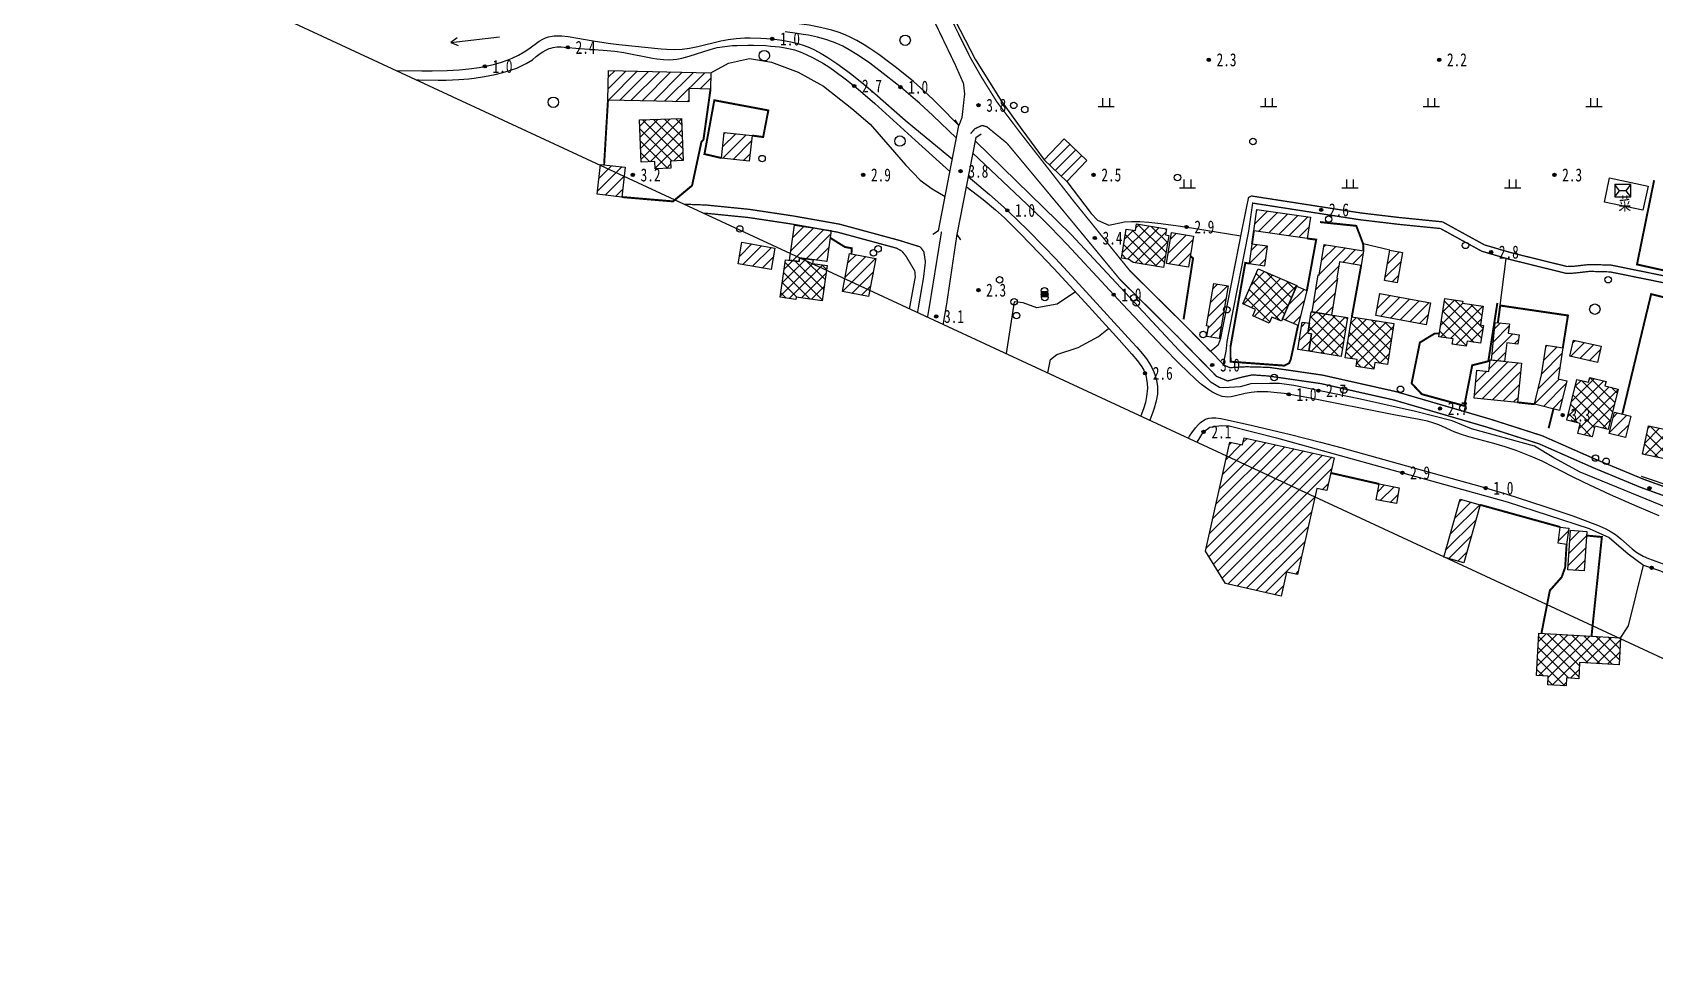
# Model space of a CAD drawing. Header units: metres. Extents: x 494039 to 619385, y 3351420 to 3402703.
# Drawn here: x 586664.5 to 587163.4, y 3393428.2 to 3393712.2 of the extents above; entities that cross this region are included whole.
import ezdxf
from ezdxf.enums import TextEntityAlignment as Align

# ---------------------------------------------------------------- set-up
doc = ezdxf.new("R2010")
doc.units = ezdxf.units.M
for name, pattern in [('2430', [0]), ('2450', [0]), ('4410a', [0]), ('8521', [0]), ('8522', [0]), ('9610', [0])]:
    doc.linetypes.add(name, pattern=pattern)
for name, color, linetype in [('210100', 130, 'Continuous'), ('220200', 130, 'Continuous'), ('261301', 141, 'Continuous'), ('310300', 8, 'Continuous'), ('310500', 8, 'Continuous'), ('330400', 8, 'Continuous'), ('380201', 8, '2430'), ('380202', 8, '2450'), ('420500', 8, 'Continuous'), ('430300', 8, 'Continuous'), ('440100', 8, 'Continuous'), ('510301', 8, 'Continuous'), ('510402', 8, 'Continuous'), ('720100', 8, 'Continuous'), ('760201', 8, '8521'), ('760202', 8, '8522'), ('810100', 8, '9610'), ('810302', 8, 'Continuous'), ('810501', 8, 'Continuous'), ('范围线', 8, 'Continuous')]:
    doc.layers.add(name, color=color, linetype=linetype)
pattern_1 = [(45, (0, 0), (-1.767766953, 1.767766953), []), (135, (0, 0), (-1.767766953, -1.767766953), [])]
pattern_2 = [(45, (0, 0), (-1.767766953, 1.767766953), [])]

# ---------------------------------------------------------------- blocks, each defined once
blk = doc.blocks.new('gc170')
at = {"linetype": 'Continuous'}
blk.add_circle((0, 0), 0.5, dxfattribs=at)
blk = doc.blocks.new('gu')
at = {"flags": 128}
for points in [[(3.75, 0), (-3.75, 0)], [(2.71, -0.6), (3.75, 0), (3.75, 0), (2.71, 0.6)]]:
    blk.add_lwpolyline(points, dxfattribs=at)
blk = doc.blocks.new('p_point')
for radius in [0.25, 0.2, 0.15, 0.1, 0.05]:
    blk.add_circle((0, 0), radius)
blk.add_point((0, 0))
blk = doc.blocks.new('v1')
blk.add_circle((0, 0), 0.8)
blk = doc.blocks.new('vm')
at = {"linetype": 'Continuous'}
for p, q in [((1.25, 0), (-1.25, 0)), ((-0.5, 0), (-0.5, 1.3)), ((0.5, 1.3), (0.5, 0))]:
    blk.add_line(p, q, dxfattribs=at)
blk = doc.blocks.new('mf')
for p, q in [((1.25, 0.95), (-1.25, 0.95)), ((-1.25, 0.95), (-1.25, -0.95)), ((0.5, 0), (-0.5, 0)), ((1.25, -0.95), (1.25, 0.95)), ((-1.25, -0.95), (1.25, -0.95))]:
    blk.add_line(p, q)
at = {"flags": 128}
for points in [[(-1.25, -0.95), (-0.5, 0), (-1.25, 0.95)], [(1.25, -0.95), (0.5, 0), (1.25, 0.95)]]:
    blk.add_lwpolyline(points, dxfattribs=at)
blk = doc.blocks.new('1-3&1-4')
at = {"layer": '310300', "linetype": 'Continuous'}
h = blk.add_hatch(dxfattribs=at)
h.set_pattern_fill('ANSI31', color=8, scale=20, style=0)
h.set_pattern_definition(pattern_2)
h.paths.add_polyline_path([(586873.1663, 3393699.7807), (586873.0586, 3393694.809), (586866.4249, 3393694.9527), (586866.3364, 3393690.8676), (586841.5205, 3393691.4052), (586841.7167, 3393700.462)])
h = blk.add_hatch(dxfattribs=at)
h.set_pattern_fill('ANSI31', color=8, scale=20, style=0)
h.set_pattern_definition(pattern_2)
h.paths.add_polyline_path([(586885.8886, 3393680.4874), (586884.9855, 3393672.6038), (586876.3886, 3393673.5886), (586877.2918, 3393681.4722)])
h = blk.add_hatch(dxfattribs=at)
h.set_pattern_fill('ANSI31', color=8, scale=20, style=0)
h.set_pattern_definition(pattern_2)
h.paths.add_polyline_path([(586988.8169, 3393672.7858), (586982.6135, 3393666.3149), (586975.6533, 3393672.9873), (586981.8566, 3393679.4582)])
h = blk.add_hatch(dxfattribs=at)
h.set_pattern_fill('ANSI31', color=8, scale=20, style=0)
h.set_pattern_definition(pattern_2)
h.paths.add_polyline_path([(586839.181, 3393671.5808), (586846.8294, 3393670.7196), (586845.8, 3393661.5772), (586838.1517, 3393662.4383)])
h = blk.add_hatch(dxfattribs=at)
h.set_pattern_fill('ANSI31', color=8, scale=20, style=0)
h.set_pattern_definition(pattern_2)
h.paths.add_polyline_path([(587057.5397, 3393655.3497), (587056.5959, 3393648.8133), (587040.1624, 3393651.1862), (587041.1062, 3393657.7226)])
h = blk.add_hatch(dxfattribs=at)
h.set_pattern_fill('ANSI31', color=8, scale=20, style=0)
h.set_pattern_definition(pattern_2)
h.paths.add_polyline_path([(586900.4401, 3393642.8896), (586900.2762, 3393641.7214), (586897.3511, 3393642.1319), (586898.8614, 3393652.8946), (586910.1415, 3393651.3117), (586908.7952, 3393641.7171)])
h = blk.add_hatch(dxfattribs=at)
h.set_pattern_fill('ANSI31', color=8, scale=20, style=0)
h.set_pattern_definition(pattern_2)
h.paths.add_polyline_path([(586892.8687, 3393645.8987), (586891.7161, 3393639.2634), (586881.5362, 3393641.0316), (586882.6888, 3393647.6669)])
h = blk.add_hatch(dxfattribs=at)
h.set_pattern_fill('ANSI31', color=8, scale=20, style=0)
h.set_pattern_definition(pattern_2)
h.paths.add_polyline_path([(587014.8469, 3393650.6438), (587021.598, 3393649.5122), (587020.0059, 3393640.0136), (587013.2548, 3393641.1452)])
h = blk.add_hatch(dxfattribs=at)
h.set_pattern_fill('ANSI31', color=8, scale=20, style=0)
h.set_pattern_definition(pattern_2)
h.paths.add_polyline_path([(586923.9108, 3393642.672), (586921.6885, 3393630.9506), (586913.6009, 3393632.484), (586915.8232, 3393644.2053)])
h = blk.add_hatch(dxfattribs=at)
h.set_pattern_fill('ANSI31', color=8, scale=20, style=0)
h.set_pattern_definition(pattern_2)
h.paths.add_polyline_path([(587038.7123, 3393641.1436), (587043.4766, 3393640.4557), (587044.3411, 3393646.4429), (587039.5768, 3393647.1308)])
h = blk.add_hatch(dxfattribs=at)
h.set_pattern_fill('ANSI31', color=8, scale=20, style=0)
h.set_pattern_definition(pattern_2)
h.paths.add_polyline_path([(587059.9078, 3393637.5987), (587060.2489, 3393637.543), (587061.7891, 3393646.9798), (587073.8781, 3393645.0068), (587073.1491, 3393640.5399), (587066.457, 3393641.6321), (587065.6459, 3393636.6622), (587065.8843, 3393636.6233), (587064.034, 3393625.2857), (587058.0574, 3393626.2612)])
h = blk.add_hatch(dxfattribs=at)
h.set_pattern_fill('ANSI31', color=8, scale=20, style=0)
h.set_pattern_definition(pattern_2)
h.paths.add_polyline_path([(587084.2259, 3393635.193), (587080.3126, 3393635.8869), (587081.9743, 3393645.2588), (587085.8877, 3393644.5649)])
h = blk.add_hatch(dxfattribs=at)
h.set_pattern_fill('ANSI31', color=8, scale=20, style=0)
h.set_pattern_definition(pattern_2)
h.paths.add_polyline_path([(587029.4602, 3393618.0705), (587025.6984, 3393618.7271), (587026.2359, 3393621.806), (587025.6033, 3393621.9165), (587027.8911, 3393635.0226), (587032.2853, 3393634.2556)])
h = blk.add_hatch(dxfattribs=at)
h.set_pattern_fill('ANSI31', color=8, scale=20, style=0)
h.set_pattern_definition(pattern_2)
h.paths.add_polyline_path([(587053.2949, 3393634.1548), (587056.4503, 3393632.7862), (587053.7371, 3393622.0366), (587048.9409, 3393624.1169)])
h = blk.add_hatch(dxfattribs=at)
h.set_pattern_fill('ANSI31', color=8, scale=20, style=0)
h.set_pattern_definition(pattern_2)
h.paths.add_polyline_path([(587077.666, 3393625.1744), (587078.9206, 3393631.8846), (587094.4366, 3393628.9836), (587093.182, 3393622.2734)])
h = blk.add_hatch(dxfattribs=at)
h.set_pattern_fill('ANSI31', color=8, scale=20, style=0)
h.set_pattern_definition(pattern_2)
h.paths.add_polyline_path([(587056.73, 3393619.6661), (587057.876, 3393619.4791), (587057.0104, 3393614.1749), (587053.6352, 3393614.7257), (587055.0044, 3393623.1149), (587057.2335, 3393622.7511)])
h = blk.add_hatch(dxfattribs=at)
h.set_pattern_fill('ANSI31', color=8, scale=20, style=0)
h.set_pattern_definition(pattern_2)
h.paths.add_polyline_path([(587113.2403, 3393611.4305), (587114.4, 3393623.0294), (587118.7355, 3393622.5959), (587118.3488, 3393619.6793), (587121.7445, 3393619.2291), (587121.3586, 3393616.3193), (587117.9629, 3393616.7696), (587117.2024, 3393611.0344)])
h = blk.add_hatch(dxfattribs=at)
h.set_pattern_fill('ANSI31', color=8, scale=20, style=0)
h.set_pattern_definition(pattern_2)
h.paths.add_polyline_path([(587137.3261, 3393612.5877), (587138.458, 3393617.5854), (587146.9858, 3393615.6539), (587145.8539, 3393610.6562)])
h = blk.add_hatch(dxfattribs=at)
h.set_pattern_fill('ANSI31', color=8, scale=20, style=0)
h.set_pattern_definition(pattern_2)
h.paths.add_polyline_path([(587126.447, 3393597.8394), (587128.6422, 3393606.8728), (587130.0083, 3393615.9904), (587135.1695, 3393615.2171), (587133.734, 3393605.6354), (587136.3705, 3393604.9947), (587134.1752, 3393595.9613)])
h = blk.add_hatch(dxfattribs=at)
h.set_pattern_fill('ANSI31', color=8, scale=20, style=0)
h.set_pattern_definition(pattern_2)
h.paths.add_polyline_path([(587107.9036, 3393599.7461), (587108.7572, 3393608.2838), (587112.4539, 3393607.9142), (587112.8098, 3393611.4736), (587122.4463, 3393610.5101), (587121.2368, 3393598.413)])
h = blk.add_hatch(dxfattribs=at)
h.set_pattern_fill('ANSI31', color=8, scale=20, style=0)
h.set_pattern_definition(pattern_2)
h.paths.add_polyline_path([(587151.0249, 3393595.3999), (587156.0842, 3393594.1603), (587154.475, 3393587.5923), (587149.4157, 3393588.8318)])
h = blk.add_hatch(dxfattribs=at)
h.set_pattern_fill('ANSI31', color=8, scale=20, style=0)
h.set_pattern_definition(pattern_2)
h.paths.add_polyline_path([(587064.8064, 3393581.3658), (587062.547, 3393571.2539), (587059.4769, 3393571.9399), (587053.5561, 3393545.4421), (587050.2315, 3393546.185), (587048.5883, 3393538.8309), (587031.4003, 3393542.6715), (587025.2482, 3393552.6418), (587032.744, 3393586.188), (587036.6467, 3393585.3159), (587037.1451, 3393587.5467)])
h = blk.add_hatch(dxfattribs=at)
h.set_pattern_fill('ANSI31', color=8, scale=20, style=0)
h.set_pattern_definition(pattern_2)
h.paths.add_polyline_path([(587084.8822, 3393572.1729), (587083.9787, 3393567.2715), (587077.7744, 3393568.4153), (587078.678, 3393573.3166)])
h = blk.add_hatch(dxfattribs=at)
h.set_pattern_fill('ANSI31', color=8, scale=20, style=0)
h.set_pattern_definition(pattern_2)
h.paths.add_polyline_path([(587104.7036, 3393549.0929), (587098.5348, 3393550.8413), (587103.5794, 3393568.6406), (587109.7482, 3393566.8922)])
h = blk.add_hatch(dxfattribs=at)
h.set_pattern_fill('ANSI31', color=8, scale=20, style=0)
h.set_pattern_definition(pattern_2)
h.paths.add_polyline_path([(587136.3339, 3393554.7233), (587133.7296, 3393555.0589), (587134.3749, 3393560.0655), (587136.9793, 3393559.7298)])
h = blk.add_hatch(dxfattribs=at)
h.set_pattern_fill('ANSI31', color=8, scale=20, style=0)
h.set_pattern_definition(pattern_2)
h.paths.add_polyline_path([(587137.5781, 3393559.0667), (587142.5422, 3393558.724), (587141.702, 3393546.5523), (587136.7379, 3393546.895)])
at = {"layer": '310500', "linetype": 'Continuous'}
h = blk.add_hatch(dxfattribs=at)
h.set_pattern_fill('ANSI37', color=8, scale=20, style=0)
h.set_pattern_definition(pattern_1)
h.paths.add_polyline_path([(586864.619, 3393672.7776), (586860.739, 3393672.6446), (586860.8147, 3393670.4355), (586856.0227, 3393670.2712), (586855.9465, 3393672.4933), (586851.6929, 3393672.3475), (586851.2493, 3393685.2889), (586864.1749, 3393685.732)])
h = blk.add_hatch(dxfattribs=at)
h.set_pattern_fill('ANSI37', color=8, scale=20, style=0)
h.set_pattern_definition(pattern_1)
h.paths.add_polyline_path([(587003.0699, 3393641.4325), (587001.5651, 3393642.4526), (586999.4361, 3393642.8095), (587000.9268, 3393651.703), (587003.722, 3393651.2345), (587004.0717, 3393653.3205), (587013.2702, 3393651.7787), (587012.959, 3393649.9221), (587014.0213, 3393649.7441), (587012.3669, 3393639.8741)])
h = blk.add_hatch(dxfattribs=at)
h.set_pattern_fill('ANSI37', color=8, scale=20, style=0)
h.set_pattern_definition(pattern_1)
h.paths.add_polyline_path([(586900.2762, 3393641.7214), (586900.4401, 3393642.8896), (586904.5838, 3393642.3081), (586904.4199, 3393641.14), (586908.9124, 3393640.5096), (586907.3931, 3393629.6824), (586899.3883, 3393630.8057), (586899.2887, 3393630.0959), (586894.5173, 3393630.7654), (586896.1362, 3393642.3024)])
h = blk.add_hatch(dxfattribs=at)
h.set_pattern_fill('ANSI37', color=8, scale=20, style=0)
h.set_pattern_definition(pattern_1)
h.paths.add_polyline_path([(587053.3801, 3393634.3511), (587048.6205, 3393623.3782), (587045.6599, 3393624.6624), (587044.851, 3393622.7974), (587039.7891, 3393624.993), (587040.6669, 3393627.0167), (587036.7762, 3393628.7042), (587041.4669, 3393639.5185)])
h = blk.add_hatch(dxfattribs=at)
h.set_pattern_fill('ANSI37', color=8, scale=20, style=0)
h.set_pattern_definition(pattern_1)
h.paths.add_polyline_path([(587098.9064, 3393630.3435), (587104.3873, 3393629.4964), (587104.3047, 3393628.9615), (587110.6996, 3393627.9732), (587109.8121, 3393622.2307), (587110.7265, 3393622.0894), (587109.8743, 3393616.5754), (587105.7352, 3393617.2151), (587105.4957, 3393615.6654), (587101.1807, 3393616.3322), (587101.4256, 3393617.9168), (587097.0894, 3393618.5869)])
h = blk.add_hatch(dxfattribs=at)
h.set_pattern_fill('ANSI37', color=8, scale=20, style=0)
h.set_pattern_definition(pattern_1)
h.paths.add_polyline_path([(587067.0236, 3393612.5407), (587057.0104, 3393614.1749), (587057.876, 3393619.4791), (587056.73, 3393619.6661), (587057.8129, 3393626.3011), (587068.9722, 3393624.4798)])
h = blk.add_hatch(dxfattribs=at)
h.set_pattern_fill('ANSI37', color=8, scale=20, style=0)
h.set_pattern_definition(pattern_1)
h.paths.add_polyline_path([(587070.2829, 3393624.7467), (587083.244, 3393622.6818), (587081.2366, 3393610.0822), (587077.3648, 3393610.699), (587077.0289, 3393608.5902), (587071.6049, 3393609.4544), (587071.941, 3393611.5639), (587068.2756, 3393612.1478)])
h = blk.add_hatch(dxfattribs=at)
h.set_pattern_fill('ANSI37', color=8, scale=20, style=0)
h.set_pattern_definition(pattern_1)
h.paths.add_polyline_path([(587149.133, 3393590.0531), (587145.0029, 3393591.065), (587144.2034, 3393587.802), (587139.7873, 3393588.884), (587140.5261, 3393591.8993), (587136.3605, 3393592.9199), (587139.4428, 3393605.5004), (587143.1005, 3393604.6042), (587143.469, 3393606.1082), (587148.4608, 3393604.8852), (587148.1254, 3393603.5161), (587152.1877, 3393602.5208)])
h = blk.add_hatch(dxfattribs=at)
h.set_pattern_fill('ANSI37', color=8, scale=20, style=0)
h.set_pattern_definition(pattern_1)
h.paths.add_polyline_path([(587173.5797, 3393588.5916), (587171.735, 3393579.9094), (587159.6431, 3393582.4785), (587161.4878, 3393591.1607)])
h = blk.add_hatch(dxfattribs=at)
h.set_pattern_fill('ANSI37', color=8, scale=20, style=0)
h.set_pattern_definition(pattern_1)
h.paths.add_polyline_path([(587152.9304, 3393525.9779), (587152.4719, 3393517.6751), (587140.3164, 3393518.3463), (587140.0442, 3393513.4175), (587136.3021, 3393513.6242), (587136.1688, 3393511.2094), (587130.5602, 3393511.5191), (587130.7078, 3393514.1924), (587127.0976, 3393514.3918), (587127.8139, 3393527.3648)])
at = {"layer": '210100', "color": 141, "linetype": 'Continuous', "elevation": 0.9246, "flags": 128}
blk.add_lwpolyline([(586948.6887, 3393679.6801), (586941.4688, 3393686.6221), (586937.3206, 3393690.4275), (586935.3906, 3393692.1127), (586931.7872, 3393695.1276), (586927.121, 3393698.8721), (586922.0081, 3393702.7506), (586920.4403, 3393703.863), (586918.0214, 3393705.4759), (586915.7192, 3393706.8793), (586913.7224, 3393707.9664), (586911.8575, 3393708.8408), (586910.5584, 3393709.3537), (586908.5191, 3393710.0278), (586905.9743, 3393710.7117), (586903.1565, 3393711.3263), (586901.5006, 3393711.6311), (586899.7043, 3393711.9171), (586895.9707, 3393712.3808)], dxfattribs=at)
at = {"layer": '210100', "color": 141, "linetype": 'Continuous', "flags": 128}
for points in [[(586776.4541, 3393700.5065), (586784.2659, 3393700.3922), (586787.4019, 3393700.3946), (586792.1059, 3393700.49), (586795.7644, 3393700.6982), (586798.7195, 3393700.9938), (586801.8932, 3393701.4573), (586803.4713, 3393701.745), (586806.2866, 3393702.3638), (586808.7478, 3393703.0437), (586810.5561, 3393703.6566), (586812.0297, 3393704.2534), (586814.0101, 3393705.2332), (586815.7326, 3393706.2357), (586817.1958, 3393707.201), (586820.3707, 3393709.4996), (586821.4439, 3393710.1483), (586822.3291, 3393710.5705), (586823.2068, 3393710.8686), (586824.3259, 3393711.0973), (586825.0141, 3393711.172), (586826.421, 3393711.2061), (586827.3772, 3393711.1585), (586829.32, 3393710.9394), (586837.0049, 3393709.5819), (586841.5573, 3393708.9372), (586844.8352, 3393708.5364), (586857.8648, 3393707.1638), (586859.5423, 3393707.0364), (586861.962, 3393706.9468), (586864.3668, 3393707.0349), (586866.6417, 3393707.3395), (586869.1816, 3393707.8697), (586876.2138, 3393709.6276), (586878.4819, 3393710.0665), (586880.9007, 3393710.3638), (586883.6078, 3393710.5242), (586885.2382, 3393710.5523), (586888.5062, 3393710.4788), (586892.0468, 3393710.2105), (586895.0085, 3393709.8187), (586897.7148, 3393709.3156), (586899.9337, 3393708.7783), (586901.8877, 3393708.1814), (586903.5296, 3393707.5574), (586904.9852, 3393706.8923), (586907.1084, 3393705.7587), (586909.1773, 3393704.5046), (586911.8739, 3393702.703), (586914.8433, 3393700.5564), (586916.467, 3393699.3243), (586920.2274, 3393696.3179), (586923.5531, 3393693.4756), (586932.8977, 3393685.2422), (586937.6118, 3393681.285), (586947.4288, 3393673.2213)], [(587164.7556, 3393563.542), (587158.0344, 3393566.3812), (587149.864, 3393569.9681), (587141.7727, 3393573.7177), (587137.751, 3393575.7348), (587132.3823, 3393578.5093), (587128.7711, 3393580.2886), (587125.9345, 3393581.5594), (587124.3899, 3393582.198), (587120.8046, 3393583.5631), (587117.4395, 3393584.713), (587115.7419, 3393585.2448), (587113.9487, 3393585.7676), (587106.2414, 3393587.8199), (587103.7119, 3393588.61), (587101.7286, 3393589.3532), (587097.0107, 3393591.4848), (587095.464, 3393592.0544), (587093.5147, 3393592.614), (587090.983, 3393593.1761), (587083.1662, 3393594.6245), (587056.413, 3393599.9136), (587053.5405, 3393600.4414), (587049.4582, 3393601.0997), (587046.3249, 3393601.4718), (587044.4897, 3393601.6068), (587042.2018, 3393601.6572), (587041.1999, 3393601.6289), (587039.3398, 3393601.4761), (587037.4831, 3393601.1638), (587034.5504, 3393600.4167), (587033.2174, 3393600.1512), (587032.1342, 3393600.0575), (587031.3276, 3393600.0933), (587030.4422, 3393600.2567), (587029.9158, 3393600.4099), (587028.8785, 3393600.817), (587028.2851, 3393601.1043), (587027.2128, 3393601.7059), (587026.288, 3393602.2941), (587024.0628, 3393603.9402), (587022.2734, 3393605.468), (587019.7071, 3393607.8803), (587017.2597, 3393610.3025), (587012.2597, 3393615.4241), (586999.7138, 3393628.6748), (586982.7335, 3393647.0029), (586977.6071, 3393652.34), (586975.3932, 3393654.544), (586970.3318, 3393659.4246), (586953.7186, 3393675.0541)], [(586952.3205, 3393667.8867), (586958.8485, 3393662.4011), (586962.3588, 3393659.3151), (586964.7386, 3393657.1263), (586970.5089, 3393651.5066), (586975.5289, 3393646.4009), (586979.1083, 3393642.6634), (586985.3439, 3393635.9669), (587002.666, 3393617.0065), (587004.1466, 3393615.3652), (587005.9, 3393613.318), (587007.0928, 3393611.7806), (587008.0475, 3393610.3867), (587008.777, 3393609.1448), (587009.4024, 3393607.8483), (587009.8468, 3393606.656), (587010.04, 3393606.0029), (587010.3352, 3393604.6685), (587010.5048, 3393603.3126), (587010.5407, 3393601.9532), (587010.4734, 3393600.9262), (587010.2426, 3393599.4174), (587010.0435, 3393598.5201), (587009.4986, 3393596.5943), (587009.1105, 3393595.4208), (587008.2074, 3393592.9212)], [(587020.0736, 3393587.4126), (587020.3903, 3393587.9771), (587021.1074, 3393589.0821), (587022.159, 3393590.5363), (587022.994, 3393591.4898), (587023.7167, 3393592.1708), (587024.4879, 3393592.7522), (587025.3086, 3393593.2074), (587026.3013, 3393593.5362), (587027.2391, 3393593.6656), (587028.46, 3393593.6574), (587029.9693, 3393593.4718), (587030.9866, 3393593.2826), (587039.7195, 3393591.3255), (587051.3917, 3393588.5092), (587060.6644, 3393586.1746), (587066.8588, 3393584.5227), (587087.1134, 3393578.9138), (587109.6136, 3393572.5906), (587117.9754, 3393570.1263), (587125.2596, 3393567.8131), (587129.9268, 3393566.2791), (587138.2099, 3393563.467), (587142.8609, 3393561.7934), (587146.3632, 3393560.4188), (587148.4186, 3393559.4853), (587150.0672, 3393558.604), (587151.3249, 3393557.8052), (587151.9091, 3393557.3808), (587153.0464, 3393556.4443), (587156.4486, 3393553.3387), (587157.6019, 3393552.4364), (587158.6015, 3393551.7912), (587159.852, 3393551.134), (587161.554, 3393550.4013), (587167.1889, 3393548.2857)]]:
    blk.add_lwpolyline(points, dxfattribs=at)
at = {"layer": '220200', "color": 141, "linetype": 'Continuous', "const_width": 0.6, "flags": 128}
blk.add_lwpolyline([(587318.4405, 3393594.8861), (587289.1028, 3393602.395), (587281.6946, 3393605.1923), (587277.0267, 3393607.6764), (587272.122, 3393610.0087), (587264.1733, 3393613.1275), (587252.2926, 3393617.9999), (587240.6333, 3393621.2773), (587214.6617, 3393627.8006), (587175.6448, 3393636.9133), (587157.985, 3393640.8466), (587163.2455, 3393666.7395)], dxfattribs=at)
at = {"layer": '310300', "color": 8, "linetype": 'Continuous', "flags": 128}
for points in [[(586873.1663, 3393699.7807), (586873.0586, 3393694.809), (586866.4249, 3393694.9527), (586866.3364, 3393690.8676), (586841.5205, 3393691.4052), (586841.7167, 3393700.462)], [(586885.8886, 3393680.4874), (586884.9855, 3393672.6038), (586876.3886, 3393673.5886), (586877.2918, 3393681.4722)], [(586988.8169, 3393672.7858), (586982.6135, 3393666.3149), (586975.6533, 3393672.9873), (586981.8566, 3393679.4582)], [(586839.181, 3393671.5808), (586846.8294, 3393670.7196), (586845.8, 3393661.5772), (586838.1517, 3393662.4383)], [(587038.7123, 3393641.1436), (587043.4766, 3393640.4557), (587044.3411, 3393646.4429), (587039.5768, 3393647.1308)], [(587053.2949, 3393634.1548), (587056.4503, 3393632.7862), (587053.7371, 3393622.0366), (587048.9409, 3393624.1169)], [(587113.2403, 3393611.4305), (587114.4, 3393623.0294), (587118.7355, 3393622.5959), (587118.3488, 3393619.6793), (587121.7445, 3393619.2291), (587121.3586, 3393616.3193), (587117.9629, 3393616.7696), (587117.2024, 3393611.0344)], [(587107.9036, 3393599.7461), (587108.7572, 3393608.2838), (587112.4539, 3393607.9142), (587112.8098, 3393611.4736), (587122.4463, 3393610.5101), (587121.2368, 3393598.413)], [(587151.0249, 3393595.3999), (587156.0842, 3393594.1603), (587154.475, 3393587.5923), (587149.4157, 3393588.8318)], [(587064.8064, 3393581.3658), (587062.547, 3393571.2539), (587059.4769, 3393571.9399), (587053.5561, 3393545.4421), (587050.2315, 3393546.185), (587048.5883, 3393538.8309), (587031.4003, 3393542.6715), (587025.2482, 3393552.6418), (587032.744, 3393586.188), (587036.6467, 3393585.3159), (587037.1451, 3393587.5467)], [(587136.3339, 3393554.7233), (587133.7296, 3393555.0589), (587134.3749, 3393560.0655), (587136.9793, 3393559.7298)], [(587137.5781, 3393559.0667), (587142.5422, 3393558.724), (587141.702, 3393546.5523), (587136.7379, 3393546.895)]]:
    blk.add_lwpolyline(points, close=True, dxfattribs=at)
for points, elevation in [([(587057.5397, 3393655.3497), (587056.5959, 3393648.8133), (587040.1624, 3393651.1862), (587041.1062, 3393657.7226)], 6.4687), ([(586900.4401, 3393642.8896), (586900.2762, 3393641.7214), (586897.3511, 3393642.1319), (586898.8614, 3393652.8946), (586910.1415, 3393651.3117), (586908.7952, 3393641.7171)], 5.3912), ([(586892.8687, 3393645.8987), (586891.7161, 3393639.2634), (586881.5362, 3393641.0316), (586882.6888, 3393647.6669)], 5.3912), ([(587014.8469, 3393650.6438), (587021.598, 3393649.5122), (587020.0059, 3393640.0136), (587013.2548, 3393641.1452)], 7.1628), ([(586923.9108, 3393642.672), (586921.6885, 3393630.9506), (586913.6009, 3393632.484), (586915.8232, 3393644.2053)], 5.3912), ([(587059.9078, 3393637.5987), (587060.2489, 3393637.543), (587061.7891, 3393646.9798), (587073.8781, 3393645.0068), (587073.1491, 3393640.5399), (587066.457, 3393641.6321), (587065.6459, 3393636.6622), (587065.8843, 3393636.6233), (587064.034, 3393625.2857), (587058.0574, 3393626.2612)], 6.5993), ([(587084.2259, 3393635.193), (587080.3126, 3393635.8869), (587081.9743, 3393645.2588), (587085.8877, 3393644.5649)], 5.908), ([(587029.4602, 3393618.0705), (587025.6984, 3393618.7271), (587026.2359, 3393621.806), (587025.6033, 3393621.9165), (587027.8911, 3393635.0226), (587032.2853, 3393634.2556)], 6.9479), ([(587077.666, 3393625.1744), (587078.9206, 3393631.8846), (587094.4366, 3393628.9836), (587093.182, 3393622.2734)], 6.1884), ([(587056.73, 3393619.6661), (587057.876, 3393619.4791), (587057.0104, 3393614.1749), (587053.6352, 3393614.7257), (587055.0044, 3393623.1149), (587057.2335, 3393622.7511)], 6.1884), ([(587137.3261, 3393612.5877), (587138.458, 3393617.5854), (587146.9858, 3393615.6539), (587145.8539, 3393610.6562)], 6.7816), ([(587126.447, 3393597.8394), (587128.6422, 3393606.8728), (587130.0083, 3393615.9904), (587135.1695, 3393615.2171), (587133.734, 3393605.6354), (587136.3705, 3393604.9947), (587134.1752, 3393595.9613)], 7.2333), ([(587084.8822, 3393572.1729), (587083.9787, 3393567.2715), (587077.7744, 3393568.4153), (587078.678, 3393573.3166)], 7.0492), ([(587104.7036, 3393549.0929), (587098.5348, 3393550.8413), (587103.5794, 3393568.6406), (587109.7482, 3393566.8922)], 7.2633)]:
    blk.add_lwpolyline(points, close=True, dxfattribs=dict(at, elevation=elevation))
at = {"layer": '310500', "color": 8, "linetype": 'Continuous', "flags": 128}
for points, elevation in [([(586864.619, 3393672.7776), (586860.739, 3393672.6446), (586860.8147, 3393670.4355), (586856.0227, 3393670.2712), (586855.9465, 3393672.4933), (586851.6929, 3393672.3475), (586851.2493, 3393685.2889), (586864.1749, 3393685.732)], 14.5458), ([(587003.0699, 3393641.4325), (587001.5651, 3393642.4526), (586999.4361, 3393642.8095), (587000.9268, 3393651.703), (587003.722, 3393651.2345), (587004.0717, 3393653.3205), (587013.2702, 3393651.7787), (587012.959, 3393649.9221), (587014.0213, 3393649.7441), (587012.3669, 3393639.8741)], 11.7507), ([(586900.2762, 3393641.7214), (586900.4401, 3393642.8896), (586904.5838, 3393642.3081), (586904.4199, 3393641.14), (586908.9124, 3393640.5096), (586907.3931, 3393629.6824), (586899.3883, 3393630.8057), (586899.2887, 3393630.0959), (586894.5173, 3393630.7654), (586896.1362, 3393642.3024)], 12.5276), ([(587067.0236, 3393612.5407), (587057.0104, 3393614.1749), (587057.876, 3393619.4791), (587056.73, 3393619.6661), (587057.8129, 3393626.3011), (587068.9722, 3393624.4798)], 11.1753), ([(587173.5797, 3393588.5916), (587171.735, 3393579.9094), (587159.6431, 3393582.4785), (587161.4878, 3393591.1607)], 10.0063)]:
    blk.add_lwpolyline(points, close=True, dxfattribs=dict(at, elevation=elevation))
for points in [[(587053.3801, 3393634.3511), (587048.6205, 3393623.3782), (587045.6599, 3393624.6624), (587044.851, 3393622.7974), (587039.7891, 3393624.993), (587040.6669, 3393627.0167), (587036.7762, 3393628.7042), (587041.4669, 3393639.5185)], [(587098.9064, 3393630.3435), (587104.3873, 3393629.4964), (587104.3047, 3393628.9615), (587110.6996, 3393627.9732), (587109.8121, 3393622.2307), (587110.7265, 3393622.0894), (587109.8743, 3393616.5754), (587105.7352, 3393617.2151), (587105.4957, 3393615.6654), (587101.1807, 3393616.3322), (587101.4256, 3393617.9168), (587097.0894, 3393618.5869)], [(587070.2829, 3393624.7467), (587083.244, 3393622.6818), (587081.2366, 3393610.0822), (587077.3648, 3393610.699), (587077.0289, 3393608.5902), (587071.6049, 3393609.4544), (587071.941, 3393611.5639), (587068.2756, 3393612.1478)], [(587149.133, 3393590.0531), (587145.0029, 3393591.065), (587144.2034, 3393587.802), (587139.7873, 3393588.884), (587140.5261, 3393591.8993), (587136.3605, 3393592.9199), (587139.4428, 3393605.5004), (587143.1005, 3393604.6042), (587143.469, 3393606.1082), (587148.4608, 3393604.8852), (587148.1254, 3393603.5161), (587152.1877, 3393602.5208)], [(587152.9304, 3393525.9779), (587152.4719, 3393517.6751), (587140.3164, 3393518.3463), (587140.0442, 3393513.4175), (587136.3021, 3393513.6242), (587136.1688, 3393511.2094), (587130.5602, 3393511.5191), (587130.7078, 3393514.1924), (587127.0976, 3393514.3918), (587127.8139, 3393527.3648)]]:
    blk.add_lwpolyline(points, close=True, dxfattribs=at)
at = {"layer": '330400', "color": 8, "linetype": 'Continuous', "elevation": 3.5734, "flags": 128}
blk.add_lwpolyline([(587149.5254, 3393667.4905), (587161.369, 3393664.9742), (587159.7836, 3393657.512), (587147.9399, 3393660.0283)], close=True, dxfattribs=at)
at = {"layer": '380201', "color": 8, "linetype": '2430', "const_width": 0.6, "flags": 128}
for points in [[(586845.8, 3393661.5772), (586861.5299, 3393660.2367), (586867.3814, 3393665.1081), (586870.2637, 3393678.5629), (586870.8805, 3393679.1901), (586873.0586, 3393694.809)], [(586841.5205, 3393691.4052), (586840.3225, 3393671.4522)], [(586885.8886, 3393680.4874), (586889.2482, 3393680.0318), (586890.8316, 3393688.2285), (586874.2261, 3393691.3496), (586871.1944, 3393674.7988), (586876.3886, 3393673.5886)], [(587073.8781, 3393645.0068), (587073.7483, 3393647.1945), (587071.6646, 3393652.7148), (587060.4759, 3393653.8758)], [(587040.1624, 3393651.1862), (587039.5768, 3393647.1308)], [(587018.5454, 3393623.9488), (587021.4522, 3393642.7393), (587020.5894, 3393643.4946)], [(587097.2459, 3393619.5993), (587095.7736, 3393619.5914), (587091.2037, 3393616.8265), (587088.6681, 3393604.258), (587091.8078, 3393600.9267), (587104.8655, 3393597.36), (587107.311, 3393609.8221), (587112.2642, 3393611.079), (587115.0422, 3393628.9982)], [(587135.1695, 3393615.2171), (587136.7502, 3393625.1431), (587115.9163, 3393628.2097), (587115.2071, 3393622.9487)], [(587171.3065, 3393629.4942), (587162.3288, 3393631.7117), (587153.4627, 3393594.8026)], [(587121.2368, 3393598.413), (587126.447, 3393597.8394)], [(587143.9897, 3393526.4716), (587147.1754, 3393556.9964), (587142.4543, 3393557.451)], [(587128.5831, 3393527.3223), (587131.1823, 3393540.5318), (587134.8172, 3393544.6371), (587135.887, 3393547.6467), (587136.3339, 3393554.7233)]]:
    blk.add_lwpolyline(points, dxfattribs=at)
for points, elevation in [([(586916.3891, 3393644.098), (586916.4882, 3393645.8308), (586914.374, 3393646.2115), (586909.8258, 3393649.0617)], 5.5151), ([(587056.4503, 3393632.7862), (587059.3192, 3393648.4786), (587056.5959, 3393648.8133)], 5.5419), ([(587038.7123, 3393641.1436), (587037.5205, 3393641.3266), (587032.9627, 3393615.5126), (587032.9814, 3393610.9299), (587049.4544, 3393609.7197), (587050.9878, 3393610.4529), (587051.4952, 3393611.6138), (587053.7371, 3393622.0366)], 5.5419), ([(587070.2829, 3393624.7467), (587073.1491, 3393640.5399)], 5.9433), ([(587130.7929, 3393590.4529), (587132.2852, 3393596.4206)], 5.9433), ([(587078.678, 3393573.3166), (587063.7673, 3393576.7152)], 6.7578), ([(587134.3749, 3393560.0655), (587109.7482, 3393566.8922)], 6.2939)]:
    blk.add_lwpolyline(points, dxfattribs=dict(at, elevation=elevation))
at = {"layer": '380202', "color": 8, "linetype": '2450', "elevation": 5.8006, "flags": 128}
blk.add_lwpolyline([(587081.9743, 3393645.2588), (587073.7483, 3393647.1945)], dxfattribs=at)
at = {"layer": '380202', "color": 8, "linetype": '2450', "flags": 128}
blk.add_lwpolyline([(587159.2566, 3393575.693), (587169.5944, 3393572.1759), (587171.735, 3393579.9094)], dxfattribs=at)
at = {"layer": '420500', "color": 8, "linetype": 'Continuous', "const_width": 0.4, "flags": 128}
for points in [[(586956.4035, 3393698.4307), (586952.9417, 3393704.4881), (586941.0831, 3393728.4984), (586923.6224, 3393760.9505), (586906.9574, 3393790.9231), (586893.9246, 3393813.3221), (586882.3905, 3393834.1593), (586876.6239, 3393845.2566), (586872.6971, 3393857.2462), (586869.0375, 3393869.8866)], [(586866.0433, 3393862.7652), (586868.0555, 3393855.8146), (586872.1318, 3393843.3686), (586878.1105, 3393831.8632), (586889.7007, 3393810.9246), (586902.7358, 3393788.5216), (586919.3614, 3393758.6198), (586936.7547, 3393726.2932), (586948.2898, 3393702.3379), (586950.8543, 3393696.5039)], [(586956.4035, 3393698.4307), (586961.1602, 3393690.8062), (586968.1916, 3393681.4978), (586984.7479, 3393660.2908), (587002.0453, 3393638.8779), (587019.5252, 3393621.5761), (587026.8139, 3393614.1173)], [(586950.8543, 3393696.5039), (586951.2111, 3393693.2944), (586950.3902, 3393686.0162), (586949.4607, 3393683.6372)], [(587036.3143, 3393606.1337), (587032.0956, 3393604.997), (587028.6827, 3393606.4097), (587016.652, 3393618.7213), (586999.036, 3393636.1576), (586981.1816, 3393657.7698), (586964.2305, 3393678.1297), (586958.0568, 3393683.1771), (586956.5924, 3393683.6015), (586954.3992, 3393682.6211), (586953.0393, 3393681.0884)], [(586944.1019, 3393650.9741), (586940.6412, 3393629.6235), (586939.8079, 3393624.6738)], [(586944.5952, 3393622.4514), (586945.676, 3393628.6843), (586948.8409, 3393650.0497)], [(587030.7246, 3393610.1153), (587030.9991, 3393609.8344), (587032.7933, 3393609.0917), (587037.8477, 3393609.3694)], [(587037.8477, 3393609.3694), (587044.7478, 3393609.1878), (587061.1886, 3393606.8138), (587083.9092, 3393601.711), (587112.839, 3393593.2635), (587128.8344, 3393588.1368), (587145.469, 3393580.7992), (587160.0255, 3393574.7599), (587179.2385, 3393567.8336), (587194.6601, 3393563.1716), (587209.9942, 3393559.1647), (587219.4299, 3393557.5772), (587225.9361, 3393555.5069), (587235.1197, 3393551.0106)], [(587233.9506, 3393548.6227), (587224.943, 3393553.0328), (587218.8031, 3393554.9866), (587209.4365, 3393556.5625), (587193.9391, 3393560.612), (587178.4024, 3393565.3089), (587159.0648, 3393572.2801), (587144.4225, 3393578.3549), (587127.8904, 3393585.6475), (587112.0605, 3393590.7211), (587083.2446, 3393599.1353), (587060.7066, 3393604.1972), (587044.522, 3393606.5341), (587039.6762, 3393606.8699), (587036.3143, 3393606.1337)]]:
    blk.add_lwpolyline(points, dxfattribs=at)
at = {"layer": '430300', "color": 8, "linetype": 'Continuous'}
for p, q in [((586949.4607, 3393683.6372), (586948.3434, 3393685.296)), ((586954.6693, 3393679.9274), (586956.3281, 3393681.0447)), ((586943.126, 3393651.1645), (586941.4672, 3393650.0472)), ((586948.8409, 3393650.0497), (586949.9582, 3393648.3909))]:
    blk.add_line(p, q, dxfattribs=at)
at = {"layer": '430300', "color": 8, "linetype": 'Continuous', "flags": 128}
for points in [[(586943.126, 3393651.1645), (586949.4607, 3393683.6372)], [(586954.6693, 3393679.9274), (586948.8409, 3393650.0497)]]:
    blk.add_lwpolyline(points, dxfattribs=at)
at = {"layer": '440100', "color": 8, "linetype": '4410a', "const_width": 0.4, "flags": 128}
for points in [[(586865.0926, 3393659.3584), (586871.5606, 3393659.133), (586884.9627, 3393657.7982), (586898.499, 3393655.7621), (586912.6615, 3393653.2491), (586931.1108, 3393648.2457), (586937.5909, 3393646.2256)], [(587026.8139, 3393614.1173), (587029.1927, 3393616.094), (587029.9049, 3393617.9837), (587036.467, 3393651.3863), (587038.5062, 3393661.4203), (587039.3919, 3393661.9094), (587072.9448, 3393656.6953), (587084.8762, 3393655.2802), (587098.165, 3393653.9451), (587111.0781, 3393646.8543), (587119.313, 3393644.4432), (587136.4676, 3393640.2059), (587138.5615, 3393640.278), (587143.292, 3393640.8233), (587149.9519, 3393640.652), (587167.4826, 3393637.0957), (587205.9826, 3393626.9285), (587232.8366, 3393618.8582), (587236.66, 3393617.1766), (587242.0486, 3393614.4094), (587248.0634, 3393611.7091), (587255.1371, 3393608.818), (587262.0558, 3393606.8982), (587316.3925, 3393592.3658)], [(586931.8591, 3393645.0004), (586933.1965, 3393643.3502), (586935.8762, 3393638.8264), (586936.0273, 3393637.0281), (586934.2265, 3393627.2648)]]:
    blk.add_lwpolyline(points, dxfattribs=at)
at = {"layer": '440100', "color": 8, "linetype": 'Continuous', "const_width": 0.4, "flags": 128}
for points in [[(587030.7246, 3393610.1153), (587031.5982, 3393614.2133), (587031.9387, 3393617.405), (587038.5334, 3393650.9734), (587039.78, 3393659.7166), (587072.6588, 3393654.6073), (587084.6477, 3393653.1853), (587097.5257, 3393651.8924), (587110.2652, 3393644.8967), (587118.7641, 3393642.4083), (587136.247, 3393638.0899), (587138.7187, 3393638.1749), (587143.3861, 3393638.713), (587149.7135, 3393638.5502), (587167.0037, 3393635.0428), (587205.4102, 3393624.9002), (587232.1065, 3393616.8774), (587235.7537, 3393615.2732), (587241.1352, 3393612.5097), (587247.233, 3393609.772), (587254.4545, 3393606.8206), (587261.5011, 3393604.8653), (587295.1259, 3393595.8445), (587331.4552, 3393585.9375)], [(586870.9884, 3393656.6214), (586871.391, 3393656.6074), (586884.6489, 3393655.287), (586898.0898, 3393653.2652), (586912.1083, 3393650.7778), (586930.1831, 3393645.876), (586931.8591, 3393645.0004)], [(586937.5909, 3393646.2256), (586938.6579, 3393644.7362), (586939.138, 3393641.6439), (586938.5768, 3393636.9023), (586936.7304, 3393626.1024)]]:
    blk.add_lwpolyline(points, dxfattribs=at)
at = {"layer": '510402', "color": 8, "linetype": 'Continuous'}
for p, q in [((586977.0009, 3393631.8087), (586974.6026, 3393631.7177)), ((586974.6026, 3393631.7177), (586974.6072, 3393631.595)), ((586974.6072, 3393631.595), (586977.0055, 3393631.686)), ((586977.0055, 3393631.686), (586977.0009, 3393631.8087))]:
    blk.add_line(p, q, dxfattribs=at)
at = {"layer": '510402', "color": 8, "linetype": 'Continuous', "const_width": 2.4, "flags": 128}
blk.add_lwpolyline([(586975.842, 3393630.7026), (586975.7661, 3393632.7011)], dxfattribs=at)
at = {"layer": '760201', "color": 8, "linetype": '8521', "flags": 128}
for points in [[(586929.8545, 3393864.7782), (586915.3102, 3393864.7486), (586902.6008, 3393865.2777), (586892.5824, 3393867.1401), (586885.0863, 3393869.5511), (586876.4062, 3393871.2378), (586873.5804, 3393871.1698), (586872.2246, 3393870.3665), (586871.4385, 3393867.3213), (586876.9906, 3393849.095), (586880.0893, 3393840.4658), (586891.499, 3393819.7691), (586912.8939, 3393784.3378), (586954.4251, 3393704.0218), (586962.4561, 3393691.217), (586968.7492, 3393682.3474), (586975.6533, 3393672.9873)], [(586949.4607, 3393683.6372), (586943.2834, 3393689.8752), (586941.4908, 3393691.627), (586938.75, 3393694.1976), (586935.4355, 3393697.1044), (586930.2041, 3393701.3389), (586928.2019, 3393702.8783), (586924.8128, 3393705.377), (586922.0384, 3393707.292), (586920.3245, 3393708.3949), (586918.1001, 3393709.7107), (586916.2457, 3393710.6847), (586914.4929, 3393711.4778), (586912.6001, 3393712.1843), (586910.3655, 3393712.8695), (586909.007, 3393713.2285), (586906.9104, 3393713.7179), (586903.3605, 3393714.4111), (586899.5171, 3393715.0151), (586897.5898, 3393715.2662), (586893.4502, 3393715.6722), (586891.2878, 3393715.7981), (586886.4143, 3393715.9237), (586870.6746, 3393715.842), (586866.3246, 3393715.857), (586862.7279, 3393715.9303), (586855.5343, 3393716.2142), (586849.8984, 3393716.5724), (586845.8235, 3393716.9588), (586842.7924, 3393717.3693), (586841.289, 3393717.6324), (586839.4189, 3393718.0338), (586836.893, 3393718.7019), (586835.5417, 3393719.1121), (586832.8533, 3393720.0323), (586830.2396, 3393721.0746), (586828.7933, 3393721.8448), (586828.1491, 3393722.3268), (586827.8007, 3393722.6532), (586827.1164, 3393723.442), (586825.6131, 3393725.4719)], [(586818.2798, 3393703.8162), (586819.4174, 3393704.7748), (586820.6626, 3393705.7255), (586821.4454, 3393706.2369), (586822.4082, 3393706.7856), (586823.4202, 3393707.2323), (586823.9404, 3393707.4102), (586824.6574, 3393707.5955), (586825.7794, 3393707.7523), (586827.1735, 3393707.7803), (586828.0694, 3393707.7325), (586832.8502, 3393707.2588), (586840.0241, 3393706.7811), (586843.5972, 3393706.4507), (586846.3905, 3393706.0352), (586855.1925, 3393704.3151), (586856.541, 3393704.1086), (586858.5573, 3393703.8908), (586860.5627, 3393703.8321), (586861.5599, 3393703.8843), (586862.6526, 3393704.0161), (586864.2837, 3393704.3352), (586866.4494, 3393704.9178), (586872.9489, 3393706.9817), (586875.1403, 3393707.5348), (586877.4617, 3393707.9234), (586879.8039, 3393708.1544), (586881.275, 3393708.2401), (586884.5237, 3393708.3112), (586886.2999, 3393708.2948), (586890.0327, 3393708.147), (586891.634, 3393708.0325), (586894.289, 3393707.7514), (586895.5172, 3393707.5702), (586897.5971, 3393707.1592), (586898.8501, 3393706.8269), (586900.6608, 3393706.2124), (586902.435, 3393705.4788), (586904.6079, 3393704.4356), (586907.7746, 3393702.6703), (586909.4101, 3393701.6432), (586910.8855, 3393700.6403), (586914.8731, 3393697.6517), (586918.4652, 3393694.7385), (586923.5828, 3393690.3527), (586935.9805, 3393679.0249), (586946.6944, 3393669.4569)], [(586782.6226, 3393697.6429), (586783.3851, 3393697.6166), (586789.2703, 3393697.5398), (586791.7267, 3393697.5665), (586795.6652, 3393697.7307), (586798.6966, 3393697.9825), (586800.3325, 3393698.1701), (586803.5951, 3393698.6542), (586806.8275, 3393699.2851), (586809.2165, 3393699.8683), (586811.5595, 3393700.5681), (586813.4635, 3393701.2632), (586814.9448, 3393701.9108), (586816.3794, 3393702.6584), (586818.2798, 3393703.8162)], [(586951.7249, 3393664.8337), (586956.9147, 3393660.8188), (586960.694, 3393657.6814), (586963.456, 3393655.1708), (586966.4621, 3393652.2343), (586968.4315, 3393650.238), (586974.2594, 3393644.1613), (586978.592, 3393639.5657), (586984.8065, 3393632.903), (586989.4342, 3393627.8611), (586998.725, 3393617.6008), (587002.6187, 3393613.2283), (587004.3451, 3393611.1986), (587004.8837, 3393610.5006), (587005.7058, 3393609.2995), (587006.2707, 3393608.2946), (587006.6765, 3393607.3744), (587006.8875, 3393606.7548), (587007.176, 3393605.5643), (587007.3518, 3393604.2447), (587007.4013, 3393602.815), (587007.3577, 3393601.8216), (587007.1601, 3393600.1699), (587006.8012, 3393598.4172), (587006.2377, 3393596.4535), (587005.4055, 3393594.2219)], [(586982.6135, 3393666.3149), (586990.09, 3393656.5539), (586992.0833, 3393654.4892), (586995.5203, 3393652.8827), (587000.392, 3393653.9355)], [(587000.392, 3393653.9355), (587002.4931, 3393654.0265), (587005.034, 3393654.0286), (587007.9012, 3393653.8635), (587011.5817, 3393653.4836), (587016.8898, 3393652.7605), (587020.9667, 3393652.1378), (587036.1346, 3393649.6939)], [(587022.6825, 3393586.2015), (587022.6825, 3393586.2015), (587024.7026, 3393589.3281), (587026.6394, 3393590.738), (587030.0669, 3393591.2479), (587032.6031, 3393591.2026), (587047.0794, 3393587.5283), (587118.0907, 3393567.7894), (587143.2461, 3393559.5901), (587149.4582, 3393556.8199), (587155.3131, 3393551.8587), (587160.002, 3393548.3236), (587165.2563, 3393546.6371), (587170.0897, 3393543.9077), (587173.2405, 3393540.5557), (587174.2026, 3393536.3211), (587175.8667, 3393532.0348), (587177.2744, 3393531.0139), (587179.7414, 3393529.8996), (587182.5749, 3393530.0442), (587184.9731, 3393530.9971), (587189.1721, 3393533.3573), (587191.3148, 3393534.4418), (587192.9131, 3393535.1417), (587194.3557, 3393535.6566), (587196.1816, 3393536.1403), (587197.6151, 3393536.3669), (587198.9429, 3393536.4438), (587200.1466, 3393536.3799), (587201.5632, 3393536.1054), (587202.8433, 3393535.699), (587204.38, 3393535.0702), (587207.1211, 3393533.7335), (587213.4338, 3393530.425), (587217.4779, 3393528.197), (587220.1163, 3393526.6282), (587222.6552, 3393524.907), (587223.5629, 3393524.193), (587224.5054, 3393523.3567), (587225.5729, 3393522.2568), (587226.403, 3393521.2457), (587227.0721, 3393520.2633), (587227.6861, 3393519.0951), (587228.1818, 3393517.8139), (587228.4154, 3393517.0592), (587228.8452, 3393515.32), (587229.0774, 3393514.1392), (587229.6747, 3393510.1672), (587230.5243, 3393502.9189), (587231.4501, 3393494.05), (587231.5816, 3393493.3007), (587231.8775, 3393492.1404), (587232.3909, 3393490.9232), (587232.8803, 3393490.1865), (587233.2902, 3393489.7388), (587233.7215, 3393489.3756), (587234.2717, 3393489.035), (587234.7661, 3393488.8483), (587235.1778, 3393488.8028), (587235.5733, 3393488.8836), (587235.9435, 3393489.0756), (587236.4073, 3393489.4669), (587236.6853, 3393489.7702), (587237.882, 3393491.3285), (587238.5399, 3393492.0803), (587239.7032, 3393493.1278), (587240.3119, 3393493.5836), (587241.5649, 3393494.4008), (587245.1919, 3393496.4162), (587246.6345, 3393497.2777), (587247.8018, 3393498.1084), (587248.3301, 3393498.5553), (587249.2433, 3393499.4664), (587249.8198, 3393500.1208), (587252.2955, 3393503.2523), (587253.4346, 3393504.6042), (587254.3518, 3393505.5388), (587254.8409, 3393505.9672), (587255.6123, 3393506.5365), (587256.5079, 3393507.0468), (587257.552, 3393507.4931), (587258.6446, 3393507.8268), (587259.7669, 3393508.0424), (587260.6822, 3393508.1231), (587261.4106, 3393508.1314), (587262.8633, 3393508.0199), (587264.2944, 3393507.7553), (587265.5684, 3393507.3834), (587266.5117, 3393507.0085), (587267.5895, 3393506.4559), (587268.7163, 3393505.7077), (587269.6094, 3393504.9662), (587270.424, 3393504.1418), (587271.0664, 3393503.3382), (587271.5433, 3393502.5784), (587271.8693, 3393501.8795), (587272.0724, 3393501.252), (587272.2893, 3393500.1095), (587272.5914, 3393496.0055), (587272.7, 3393495.3253), (587272.9632, 3393494.3237), (587273.3279, 3393493.4765), (587273.9411, 3393492.5728), (587274.1631, 3393492.3416), (587274.5797, 3393492.0237), (587275.1372, 3393491.8172), (587275.6939, 3393491.7971), (587276.0397, 3393491.8535), (587276.393, 3393491.9539), (587277.1174, 3393492.2651), (587278.1078, 3393492.8517), (587281.5442, 3393495.3554), (587283.0796, 3393496.3659), (587284.5867, 3393497.2353), (587286.5607, 3393498.1517), (587288.1366, 3393498.656), (587289.8678, 3393498.9479), (587291.6442, 3393499.0503), (587293.9094, 3393499.0009), (587295.5729, 3393498.8699), (587297.2541, 3393498.6666), (587300.6519, 3393498.1058), (587302.8956, 3393497.6677), (587307.3521, 3393496.6976), (587311.399, 3393495.688), (587314.2987, 3393494.8146), (587317.045, 3393493.7893), (587326.632, 3393489.672)]]:
    blk.add_lwpolyline(points, dxfattribs=at)
at = {"layer": '760202', "color": 8, "linetype": '8522', "flags": 128}
blk.add_lwpolyline([(587236.0808, 3393545.08), (587225.8953, 3393549.4832), (587216.3898, 3393552.5663), (587201.6129, 3393556.0517), (587182.6282, 3393560.337), (587172.0454, 3393564.0495), (587140.5392, 3393576.9075), (587132.3967, 3393581.3876), (587126.4391, 3393584.9451), (587107.0419, 3393590.3231), (587101.1588, 3393592.7028), (587089.8669, 3393595.579), (587072.9312, 3393599.4342), (587052.4834, 3393603.5615), (587048.0789, 3393604.1814), (587044.9722, 3393604.2121), (587039.2488, 3393604.1527), (587035.9306, 3393603.2111), (587030.9676, 3393602.8702), (587029.5642, 3393602.9733), (587026.9948, 3393604.5026), (587017.134, 3393614.3993), (586983.9675, 3393650.0657), (586954.4621, 3393678.865)], dxfattribs=at)
at = {"layer": '810100', "color": 8, "linetype": '9610', "flags": 128}
for points in [[(586873.1663, 3393699.7807), (586878.6093, 3393702.7768), (586885.0318, 3393704.2137), (586891.8305, 3393703.1137), (586900.0605, 3393699.9907), (586907.7567, 3393695.7026), (586916.5635, 3393688.8508), (586922.1912, 3393684.0374), (586932.9736, 3393671.5115), (586937.4815, 3393666.769), (586941.1816, 3393664.1274), (586945.1865, 3393661.7269)], [(587115.9163, 3393628.2097), (587117.7509, 3393642.7049)], [(586985.2813, 3393632.3893), (586979.7111, 3393628.6335), (586973.4167, 3393627.5146), (586969.2012, 3393629.0473), (586966.4398, 3393629.3718), (586963.9447, 3393613.469)], [(586976.7425, 3393607.5279), (586977.6184, 3393611.5875), (586979.5189, 3393613.1414), (586986.1661, 3393615.2875), (586992.3405, 3393618.6916), (586995.4898, 3393621.1869)], [(587026.8139, 3393614.1173), (587030.7246, 3393610.1153)], [(587152.833, 3393525.7825), (587155.3352, 3393529.6984), (587160.002, 3393548.3236)]]:
    blk.add_lwpolyline(points, dxfattribs=at)
at = {"layer": '范围线', "color": 8, "flags": 128}
blk.add_lwpolyline([(580974.9971, 3398172.2884), (580158.1729, 3397748.7629), (583102.2681, 3395406.1495), (589376.9328, 3392493.3034), (594318.9563, 3392016.403), (594002.9657, 3392059.9931), (593709.5027, 3392110.274), (593489.39, 3392154.2585), (593446.55, 3392164.1073), (593184.0367, 3392224.4585), (592856.0894, 3392311.9807), (592630.9821, 3392379.424), (592345.2786, 3392474.0542), (592112.8421, 3392558.6278), (591835.9381, 3392668.5492), (591571.4074, 3392783.2499), (591303.4331, 3392909.9936), (591275.2655, 3392923.316), (591065.2798, 3393031.2284), (591019.813, 3393054.5939), (590886.2864, 3393127.1825), (590776.1303, 3393189.2284), (589711.9005, 3393302.4152), (583546.9224, 3396125.8295)], close=True, dxfattribs=at)
at = {"layer": '261301', "color": 141, "linetype": 'Continuous', "xscale": 2, "yscale": 2, "rotation": 186.721215855184}
blk.add_blockref('gu', (586800.6898, 3393710.0312, 1.2014), dxfattribs=at)
at = {"layer": '330400', "color": 8, "linetype": 'Continuous', "xscale": 2, "yscale": 2}
blk.add_blockref('mf', (587153.6287, 3393663.4991), dxfattribs=at)
at = {"layer": '510301', "color": 8, "linetype": 'Continuous', "xscale": 2, "yscale": 2}
for p in [(586966.2939, 3393689.7824, 3.7388), (586969.6781, 3393688.5078, 3.5604), (587039.8811, 3393678.6444, 3.3225), (586888.9056, 3393673.4081, 3.8756), (587016.6801, 3393667.5948, 3.6496), (586882.0303, 3393651.763, 5.5151), (587063.158, 3393654.7993, 3.4117), (587105.2215, 3393646.7122, 3.432), (586923.1382, 3393644.438, 3.4831), (586924.5782, 3393645.6409, 3.5187), (586961.9688, 3393636.1228, 3.5544), (587149.1159, 3393636.1555, 3.6462), (586966.4398, 3393629.3718, 3.4117), (587003.2281, 3393630.5714, 4.1253), (587004.0075, 3393629.0096, 4.1253), (587031.8413, 3393626.9198, 3.9767), (586967.1555, 3393625.0882, 3.4117), (587024.5288, 3393619.2913, 4.3335), (587046.3939, 3393606.0823, 4.0361), (587067.8002, 3393602.215, 3.9469), (587085.2637, 3393602.4274, 3.9172), (587104.4432, 3393596.6729, 3.6347), (587145.1813, 3393581.2778, 3.325), (587148.4622, 3393580.289, 3.6644)]:
    blk.add_blockref('gc170', p, dxfattribs=at)
at = {"layer": '510402', "color": 8, "linetype": 'Continuous', "xscale": 2, "yscale": 2}
for p in [(586975.7638, 3393632.7625), (586975.8443, 3393630.6412)]:
    blk.add_blockref('gc170', p, dxfattribs=at)
at = {"layer": '720100', "color": 8, "linetype": 'Continuous', "xscale": 2, "yscale": 2, "zscale": 2}
for p in [(586829.1579, 3393707.6299, 2.4066), (586892.0468, 3393710.2105, 1.0106), (586803.6251, 3393701.7824, 1.0106), (587026.2922, 3393703.8117, 2.2669), (587097.1469, 3393703.8118, 2.24), (586917.2415, 3393695.7414, 2.7223), (586931.4613, 3393695.3876, 1.0106), (586955.4673, 3393689.8192, 3.8108), (586849.1551, 3393668.384, 3.2241), (586920.0099, 3393668.3841, 2.9397), (586949.9669, 3393669.5358, 3.7985), (586990.8647, 3393668.3842, 2.4998), (587132.5743, 3393668.3845, 2.3171), (586964.3347, 3393657.4964, 1.0106), (587060.8562, 3393657.6476, 2.5677), (587019.4639, 3393652.3696, 2.9166), (586991.2276, 3393648.9686, 3.3697), (587113.1078, 3393644.6553, 2.7534), (586955.4372, 3393632.9568, 2.2704), (586997.0471, 3393631.535, 1.0106), (586942.487, 3393624.8659, 3.1153), (587006.6765, 3393607.3744, 2.5848), (587027.3501, 3393609.9052, 3.046), (587059.9911, 3393602.022, 2.7198), (587050.8792, 3393600.8815, 1.0106), (587097.3887, 3393596.4934, 2.6733), (587135.1152, 3393594.5073, 3.2701), (587024.7026, 3393589.3281, 2.0838), (587085.8271, 3393576.7577, 2.9274), (587111.4439, 3393572.0577, 1.0106), (587161.813, 3393571.9927, 2.3449), (587162.4816, 3393547.5277, 2.3763)]:
    blk.add_blockref('p_point', p, dxfattribs=at)
at = {"layer": '810302', "color": 8, "linetype": 'Continuous', "xscale": 2, "yscale": 2}
for p in [(586994.7387, 3393689.3464), (587044.7387, 3393689.3464), (587094.7387, 3393689.3464), (587144.7387, 3393689.3464), (587019.7387, 3393664.3464), (587069.7387, 3393664.3464), (587119.7387, 3393664.3464)]:
    blk.add_blockref('vm', p, dxfattribs=at)
at = {"layer": '810501', "color": 8, "linetype": 'Continuous', "xscale": 2, "yscale": 2}
for p in [(586932.9124, 3393709.7961, 3.5264), (586889.5976, 3393705.0751, 3.5264), (586824.7133, 3393690.7468, 3.5264), (586931.3108, 3393678.783, 3.5264), (587145.0121, 3393627.0759, 4.1064)]:
    blk.add_blockref('v1', p, dxfattribs=at)
at = {"color": 8, "width": 0.75}
blk.add_text('菜', height=4, dxfattribs=at).set_placement((587154.2386, 3393659.5483, 3.5734), align=Align.MIDDLE_CENTER)
at = {"layer": '720100', "color": 8, "width": 0.75}
for s, p in [('1.0', (586894.4468, 3393710.2105, 1.0106)), ('2.4', (586831.5579, 3393707.6299, 2.4066)), ('1.0', (586806.0251, 3393701.7824, 1.0106)), ('2.3', (587028.6922, 3393703.8117, 2.2669)), ('2.2', (587099.5469, 3393703.8118, 2.24)), ('2.7', (586919.6415, 3393695.7414, 2.7223)), ('1.0', (586933.8613, 3393695.3876, 1.0106)), ('3.8', (586957.8673, 3393689.8192, 3.8108)), ('3.2', (586851.5551, 3393668.384, 3.2241)), ('2.9', (586922.4099, 3393668.3841, 2.9397)), ('3.8', (586952.3669, 3393669.5358, 3.7985)), ('2.5', (586993.2647, 3393668.3842, 2.4998)), ('2.3', (587134.9743, 3393668.3845, 2.3171)), ('1.0', (586966.7347, 3393657.4964, 1.0106)), ('2.6', (587063.2562, 3393657.6476, 2.5677)), ('2.9', (587021.8639, 3393652.3696, 2.9166)), ('3.4', (586993.6276, 3393648.9686, 3.3697)), ('2.8', (587115.5078, 3393644.6553, 2.7534)), ('2.3', (586957.8372, 3393632.9568, 2.2704)), ('1.0', (586999.4471, 3393631.535, 1.0106)), ('3.1', (586944.887, 3393624.8659, 3.1153)), ('2.6', (587009.0765, 3393607.3744, 2.5848)), ('3.0', (587029.7501, 3393609.9052, 3.046)), ('1.0', (587053.2792, 3393600.8815, 1.0106)), ('2.7', (587062.3911, 3393602.022, 2.7198)), ('2.7', (587099.7887, 3393596.4934, 2.6733)), ('3.3', (587137.5152, 3393594.5073, 3.2701)), ('2.1', (587027.1026, 3393589.3281, 2.0838)), ('2.9', (587088.2271, 3393576.7577, 2.9274)), ('1.0', (587113.8439, 3393572.0577, 1.0106))]:
    blk.add_text(s, height=4, dxfattribs=at).set_placement(p, align=Align.MIDDLE_LEFT)

msp = doc.modelspace()

# ---------------------------------------------------------------- block references
msp.add_blockref('1-3&1-4', (0, 0))

doc.saveas('drawing.dxf')
